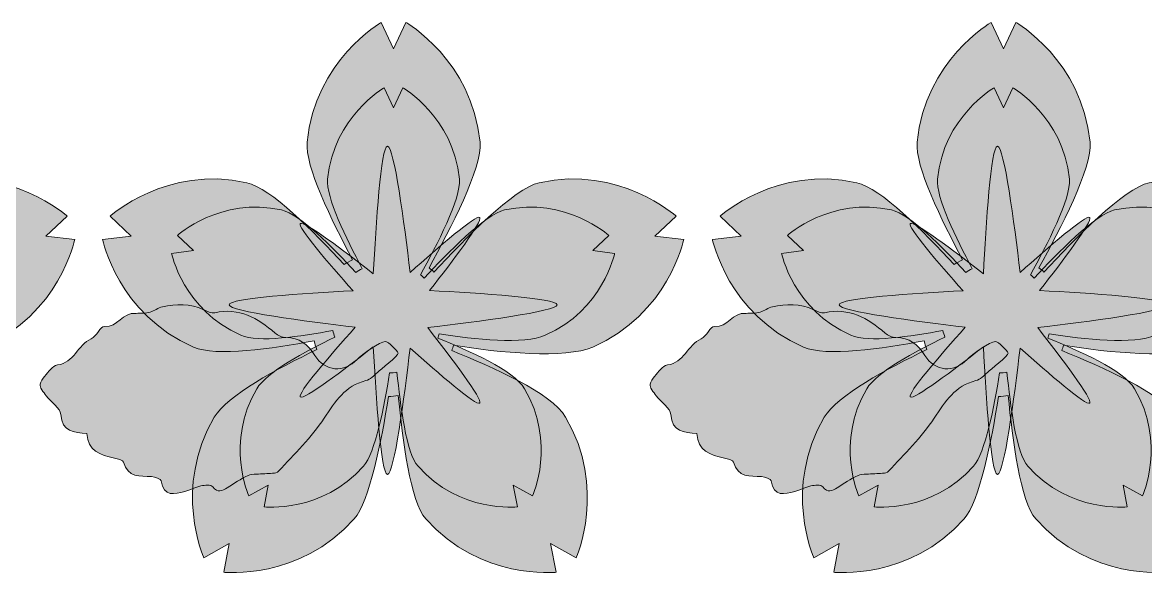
# Model space of a CAD drawing. Header units: inches. Extents: x 0 to 7.76, y -4.48 to -0.03.
# Drawn here: x 1.601 to 3.033, y -4.478 to -3.767 of the extents above; entities that cross this region are included whole.
import ezdxf

# ---------------------------------------------------------------- set-up
doc = ezdxf.new("R2010")
doc.units = ezdxf.units.IN
doc.header["$MEASUREMENT"] = 0
doc.layers.add('Layer 1', color=7, linetype='Continuous')

msp = doc.modelspace()

# ---------------------------------------------------------------- hatches: boundary and pattern name
at = {"layer": 'Layer 1', "true_color": 0xf39dc3}
h = msp.add_hatch(color=21, dxfattribs=at)
h.dxf.hatch_style = 2
edge = h.paths.add_edge_path()
edge.add_spline(control_points=[(1.6312, -4.0391), (1.6312, -4.0391), (1.6582, -4.0137), (1.6582, -4.0137), (1.6582, -4.0137), (1.5863, -3.9483), (1.4838, -3.9711), (1.4512, -3.9783), (1.3883, -4.0434), (1.3494, -4.085), (1.3474, -4.0831), (1.3453, -4.0813), (1.3431, -4.0796), (1.3702, -4.0302), (1.4114, -3.9519), (1.4083, -3.9195), (1.3982, -3.815), (1.3138, -3.7668), (1.3138, -3.7668), (1.3138, -3.7668), (1.298, -3.8003), (1.298, -3.8003), (1.298, -3.8003), (1.2822, -3.7668), (1.2822, -3.7668), (1.2822, -3.7668), (1.1979, -3.815), (1.1878, -3.9195), (1.1849, -3.9497), (1.2189, -4.0189), (1.2458, -4.0694), (1.2421, -4.0712), (1.2384, -4.0732), (1.235, -4.0755), (1.1957, -4.033), (1.1413, -3.9778), (1.111, -3.9711), (1.0085, -3.9483), (0.9366, -4.0137), (0.9366, -4.0137), (0.9366, -4.0137), (0.9636, -4.0391), (0.9636, -4.0391), (0.9636, -4.0391), (0.9268, -4.0437), (0.9268, -4.0437), (0.9268, -4.0437), (0.9466, -4.1389), (1.0429, -4.1807), (1.0717, -4.1933), (1.143, -4.1827), (1.1967, -4.1727), (1.1976, -4.1765), (1.1987, -4.1802), (1.2001, -4.1839), (1.1502, -4.2079), (1.0857, -4.2425), (1.0694, -4.2701), (1.0161, -4.3606), (1.056, -4.4492), (1.056, -4.4492), (1.056, -4.4492), (1.0885, -4.4313), (1.0885, -4.4313), (1.0885, -4.4313), (1.0816, -4.4678), (1.0816, -4.4678), (1.0816, -4.4678), (1.1782, -4.4783), (1.2477, -4.3997), (1.2675, -4.3774), (1.2826, -4.3004), (1.2915, -4.2437), (1.2957, -4.2435), (1.2998, -4.2431), (1.3038, -4.2423), (1.3097, -4.299), (1.3191, -4.3772), (1.339, -4.3997), (1.4086, -4.4783), (1.5052, -4.4678), (1.5052, -4.4678), (1.5052, -4.4678), (1.4983, -4.4313), (1.4983, -4.4313), (1.4983, -4.4313), (1.5307, -4.4492), (1.5307, -4.4492), (1.5307, -4.4492), (1.5707, -4.3606), (1.5174, -4.2701), (1.4988, -4.2385), (1.4245, -4.2067), (1.3721, -4.1852), (1.373, -4.1829), (1.3738, -4.1806), (1.3745, -4.1782), (1.4323, -4.188), (1.5169, -4.1959), (1.5519, -4.1807), (1.6482, -4.1389), (1.668, -4.0437), (1.668, -4.0437), (1.668, -4.0437), (1.6312, -4.0391), (1.6312, -4.0391)], knot_values=[0, 0, 0, 0, 1, 1, 1, 2, 2, 2, 3, 3, 3, 4, 4, 4, 5, 5, 5, 6, 6, 6, 7, 7, 7, 8, 8, 8, 9, 9, 9, 10, 10, 10, 11, 11, 11, 12, 12, 12, 13, 13, 13, 14, 14, 14, 15, 15, 15, 16, 16, 16, 17, 17, 17, 18, 18, 18, 19, 19, 19, 20, 20, 20, 21, 21, 21, 22, 22, 22, 23, 23, 23, 24, 24, 24, 25, 25, 25, 26, 26, 26, 27, 27, 27, 28, 28, 28, 29, 29, 29, 30, 30, 30, 31, 31, 31, 32, 32, 32, 33, 33, 33, 34, 34, 34, 35, 35, 35, 35], degree=3, periodic=1)
h = msp.add_hatch(color=21, dxfattribs=at)
h.dxf.hatch_style = 2
edge = h.paths.add_edge_path()
edge.add_spline(control_points=[(2.4077, -4.0391), (2.4077, -4.0391), (2.4347, -4.0137), (2.4347, -4.0137), (2.4347, -4.0137), (2.3628, -3.9483), (2.2603, -3.9711), (2.2277, -3.9783), (2.1649, -4.0434), (2.126, -4.085), (2.1239, -4.0831), (2.1219, -4.0813), (2.1197, -4.0796), (2.1467, -4.0302), (2.1879, -3.9519), (2.1848, -3.9195), (2.1747, -3.815), (2.0903, -3.7668), (2.0903, -3.7668), (2.0903, -3.7668), (2.0745, -3.8003), (2.0745, -3.8003), (2.0745, -3.8003), (2.0588, -3.7668), (2.0588, -3.7668), (2.0588, -3.7668), (1.9744, -3.815), (1.9643, -3.9195), (1.9614, -3.9497), (1.9954, -4.0189), (2.0223, -4.0694), (2.0186, -4.0712), (2.0149, -4.0732), (2.0115, -4.0755), (1.9722, -4.033), (1.9179, -3.9778), (1.8875, -3.9711), (1.7851, -3.9483), (1.7131, -4.0137), (1.7131, -4.0137), (1.7131, -4.0137), (1.7401, -4.0391), (1.7401, -4.0391), (1.7401, -4.0391), (1.7034, -4.0437), (1.7034, -4.0437), (1.7034, -4.0437), (1.7231, -4.1389), (1.8194, -4.1807), (1.8483, -4.1933), (1.9196, -4.1827), (1.9732, -4.1727), (1.9741, -4.1765), (1.9752, -4.1802), (1.9766, -4.1839), (1.9267, -4.2079), (1.8622, -4.2425), (1.8459, -4.2701), (1.7926, -4.3606), (1.8325, -4.4492), (1.8325, -4.4492), (1.8325, -4.4492), (1.865, -4.4313), (1.865, -4.4313), (1.865, -4.4313), (1.8581, -4.4678), (1.8581, -4.4678), (1.8581, -4.4678), (1.9547, -4.4783), (2.0243, -4.3997), (2.044, -4.3774), (2.0591, -4.3004), (2.068, -4.2437), (2.0722, -4.2435), (2.0763, -4.2431), (2.0804, -4.2423), (2.0862, -4.299), (2.0956, -4.3772), (2.1156, -4.3997), (2.1851, -4.4783), (2.2817, -4.4678), (2.2817, -4.4678), (2.2817, -4.4678), (2.2748, -4.4313), (2.2748, -4.4313), (2.2748, -4.4313), (2.3073, -4.4492), (2.3073, -4.4492), (2.3073, -4.4492), (2.3472, -4.3606), (2.2939, -4.2701), (2.2753, -4.2385), (2.201, -4.2067), (2.1486, -4.1852), (2.1495, -4.1829), (2.1503, -4.1806), (2.1511, -4.1782), (2.2088, -4.188), (2.2934, -4.1959), (2.3284, -4.1807), (2.4247, -4.1389), (2.4445, -4.0437), (2.4445, -4.0437), (2.4445, -4.0437), (2.4077, -4.0391), (2.4077, -4.0391)], knot_values=[0, 0, 0, 0, 1, 1, 1, 2, 2, 2, 3, 3, 3, 4, 4, 4, 5, 5, 5, 6, 6, 6, 7, 7, 7, 8, 8, 8, 9, 9, 9, 10, 10, 10, 11, 11, 11, 12, 12, 12, 13, 13, 13, 14, 14, 14, 15, 15, 15, 16, 16, 16, 17, 17, 17, 18, 18, 18, 19, 19, 19, 20, 20, 20, 21, 21, 21, 22, 22, 22, 23, 23, 23, 24, 24, 24, 25, 25, 25, 26, 26, 26, 27, 27, 27, 28, 28, 28, 29, 29, 29, 30, 30, 30, 31, 31, 31, 32, 32, 32, 33, 33, 33, 34, 34, 34, 35, 35, 35, 35], degree=3, periodic=1)
h = msp.add_hatch(color=21, dxfattribs=at)
h.dxf.hatch_style = 2
edge = h.paths.add_edge_path()
edge.add_spline(control_points=[(3.1855, -4.0391), (3.1855, -4.0391), (3.2125, -4.0137), (3.2125, -4.0137), (3.2125, -4.0137), (3.1406, -3.9483), (3.0381, -3.9711), (3.0055, -3.9783), (2.9426, -4.0434), (2.9037, -4.085), (2.9017, -4.0831), (2.8996, -4.0813), (2.8974, -4.0796), (2.9245, -4.0302), (2.9657, -3.9519), (2.9626, -3.9195), (2.9525, -3.815), (2.8681, -3.7668), (2.8681, -3.7668), (2.8681, -3.7668), (2.8523, -3.8003), (2.8523, -3.8003), (2.8523, -3.8003), (2.8365, -3.7668), (2.8365, -3.7668), (2.8365, -3.7668), (2.7522, -3.815), (2.7421, -3.9195), (2.7392, -3.9497), (2.7732, -4.0189), (2.8001, -4.0694), (2.7964, -4.0712), (2.7927, -4.0732), (2.7893, -4.0755), (2.75, -4.033), (2.6956, -3.9778), (2.6653, -3.9711), (2.5628, -3.9483), (2.4909, -4.0137), (2.4909, -4.0137), (2.4909, -4.0137), (2.5179, -4.0391), (2.5179, -4.0391), (2.5179, -4.0391), (2.4811, -4.0437), (2.4811, -4.0437), (2.4811, -4.0437), (2.5009, -4.1389), (2.5972, -4.1807), (2.626, -4.1933), (2.6973, -4.1827), (2.751, -4.1727), (2.7519, -4.1765), (2.753, -4.1802), (2.7544, -4.1839), (2.7045, -4.2079), (2.64, -4.2425), (2.6237, -4.2701), (2.5704, -4.3606), (2.6103, -4.4492), (2.6103, -4.4492), (2.6103, -4.4492), (2.6428, -4.4313), (2.6428, -4.4313), (2.6428, -4.4313), (2.6359, -4.4678), (2.6359, -4.4678), (2.6359, -4.4678), (2.7325, -4.4783), (2.802, -4.3997), (2.8218, -4.3774), (2.8369, -4.3004), (2.8458, -4.2437), (2.85, -4.2435), (2.8541, -4.2431), (2.8581, -4.2423), (2.864, -4.299), (2.8734, -4.3772), (2.8933, -4.3997), (2.9629, -4.4783), (3.0595, -4.4678), (3.0595, -4.4678), (3.0595, -4.4678), (3.0526, -4.4313), (3.0526, -4.4313), (3.0526, -4.4313), (3.085, -4.4492), (3.085, -4.4492), (3.085, -4.4492), (3.125, -4.3606), (3.0717, -4.2701), (3.0531, -4.2385), (2.9788, -4.2067), (2.9264, -4.1852), (2.9273, -4.1829), (2.9281, -4.1806), (2.9288, -4.1782), (2.9866, -4.188), (3.0712, -4.1959), (3.1062, -4.1807), (3.2025, -4.1389), (3.2223, -4.0437), (3.2223, -4.0437), (3.2223, -4.0437), (3.1855, -4.0391), (3.1855, -4.0391)], knot_values=[0, 0, 0, 0, 1, 1, 1, 2, 2, 2, 3, 3, 3, 4, 4, 4, 5, 5, 5, 6, 6, 6, 7, 7, 7, 8, 8, 8, 9, 9, 9, 10, 10, 10, 11, 11, 11, 12, 12, 12, 13, 13, 13, 14, 14, 14, 15, 15, 15, 16, 16, 16, 17, 17, 17, 18, 18, 18, 19, 19, 19, 20, 20, 20, 21, 21, 21, 22, 22, 22, 23, 23, 23, 24, 24, 24, 25, 25, 25, 26, 26, 26, 27, 27, 27, 28, 28, 28, 29, 29, 29, 30, 30, 30, 31, 31, 31, 32, 32, 32, 33, 33, 33, 34, 34, 34, 35, 35, 35, 35], degree=3, periodic=1)
at = {"layer": 'Layer 1', "true_color": 0xf5b9d4}
h = msp.add_hatch(color=254, dxfattribs=at)
h.dxf.hatch_style = 2
edge = h.paths.add_edge_path()
edge.add_spline(control_points=[(2.3284, -4.0577), (2.3284, -4.0577), (2.349, -4.0384), (2.349, -4.0384), (2.349, -4.0384), (2.2941, -3.9885), (2.216, -4.0059), (2.1912, -4.0114), (2.1432, -4.061), (2.1136, -4.0927), (2.1121, -4.0913), (2.1105, -4.0899), (2.1088, -4.0886), (2.1294, -4.0509), (2.1608, -3.9912), (2.1584, -3.9666), (2.1508, -3.8869), (2.0864, -3.8501), (2.0864, -3.8501), (2.0864, -3.8501), (2.0744, -3.8757), (2.0744, -3.8757), (2.0744, -3.8757), (2.0624, -3.8501), (2.0624, -3.8501), (2.0624, -3.8501), (1.998, -3.8869), (1.9904, -3.9666), (1.9882, -3.9896), (2.014, -4.0424), (2.0346, -4.0808), (2.0317, -4.0822), (2.0289, -4.0837), (2.0263, -4.0855), (1.9964, -4.0531), (1.9549, -4.011), (1.9318, -4.0059), (1.8537, -3.9885), (1.7988, -4.0384), (1.7988, -4.0384), (1.7988, -4.0384), (1.8194, -4.0577), (1.8194, -4.0577), (1.8194, -4.0577), (1.7914, -4.0612), (1.7914, -4.0612), (1.7914, -4.0612), (1.8065, -4.1338), (1.8799, -4.1657), (1.9019, -4.1753), (1.9562, -4.1672), (1.9971, -4.1596), (1.9978, -4.1625), (1.9987, -4.1653), (1.9997, -4.1681), (1.9617, -4.1864), (1.9125, -4.2128), (1.9001, -4.2339), (1.8595, -4.3028), (1.8899, -4.3704), (1.8899, -4.3704), (1.8899, -4.3704), (1.9147, -4.3568), (1.9147, -4.3568), (1.9147, -4.3568), (1.9094, -4.3845), (1.9094, -4.3845), (1.9094, -4.3845), (1.983, -4.3926), (2.0361, -4.3327), (2.0511, -4.3156), (2.0626, -4.2569), (2.0694, -4.2137), (2.0726, -4.2136), (2.0758, -4.2132), (2.0788, -4.2126), (2.0833, -4.2559), (2.0905, -4.3155), (2.1057, -4.3327), (2.1587, -4.3926), (2.2324, -4.3845), (2.2324, -4.3845), (2.2324, -4.3845), (2.2271, -4.3568), (2.2271, -4.3568), (2.2271, -4.3568), (2.2518, -4.3704), (2.2518, -4.3704), (2.2518, -4.3704), (2.2823, -4.3028), (2.2416, -4.2339), (2.2274, -4.2098), (2.1708, -4.1855), (2.1309, -4.1692), (2.1315, -4.1674), (2.1322, -4.1656), (2.1327, -4.1638), (2.1767, -4.1713), (2.2413, -4.1773), (2.2679, -4.1657), (2.3413, -4.1338), (2.3564, -4.0612), (2.3564, -4.0612), (2.3564, -4.0612), (2.3284, -4.0577), (2.3284, -4.0577)], knot_values=[0, 0, 0, 0, 1, 1, 1, 2, 2, 2, 3, 3, 3, 4, 4, 4, 5, 5, 5, 6, 6, 6, 7, 7, 7, 8, 8, 8, 9, 9, 9, 10, 10, 10, 11, 11, 11, 12, 12, 12, 13, 13, 13, 14, 14, 14, 15, 15, 15, 16, 16, 16, 17, 17, 17, 18, 18, 18, 19, 19, 19, 20, 20, 20, 21, 21, 21, 22, 22, 22, 23, 23, 23, 24, 24, 24, 25, 25, 25, 26, 26, 26, 27, 27, 27, 28, 28, 28, 29, 29, 29, 30, 30, 30, 31, 31, 31, 32, 32, 32, 33, 33, 33, 34, 34, 34, 35, 35, 35, 35], degree=3, periodic=1)
h = msp.add_hatch(color=254, dxfattribs=at)
h.dxf.hatch_style = 2
edge = h.paths.add_edge_path()
edge.add_spline(control_points=[(3.1062, -4.0577), (3.1062, -4.0577), (3.1268, -4.0384), (3.1268, -4.0384), (3.1268, -4.0384), (3.0719, -3.9885), (2.9938, -4.0059), (2.9689, -4.0114), (2.921, -4.061), (2.8914, -4.0927), (2.8898, -4.0913), (2.8882, -4.0899), (2.8866, -4.0886), (2.9072, -4.0509), (2.9386, -3.9912), (2.9362, -3.9666), (2.9286, -3.8869), (2.8642, -3.8501), (2.8642, -3.8501), (2.8642, -3.8501), (2.8522, -3.8757), (2.8522, -3.8757), (2.8522, -3.8757), (2.8401, -3.8501), (2.8401, -3.8501), (2.8401, -3.8501), (2.7758, -3.8869), (2.7681, -3.9666), (2.7659, -3.9896), (2.7918, -4.0424), (2.8124, -4.0808), (2.8095, -4.0822), (2.8067, -4.0837), (2.8041, -4.0855), (2.7742, -4.0531), (2.7327, -4.011), (2.7096, -4.0059), (2.6315, -3.9885), (2.5766, -4.0384), (2.5766, -4.0384), (2.5766, -4.0384), (2.5972, -4.0577), (2.5972, -4.0577), (2.5972, -4.0577), (2.5692, -4.0612), (2.5692, -4.0612), (2.5692, -4.0612), (2.5843, -4.1338), (2.6577, -4.1657), (2.6797, -4.1753), (2.734, -4.1672), (2.7749, -4.1596), (2.7756, -4.1625), (2.7765, -4.1653), (2.7775, -4.1681), (2.7395, -4.1864), (2.6903, -4.2128), (2.6779, -4.2339), (2.6372, -4.3028), (2.6677, -4.3704), (2.6677, -4.3704), (2.6677, -4.3704), (2.6924, -4.3568), (2.6924, -4.3568), (2.6924, -4.3568), (2.6871, -4.3845), (2.6871, -4.3845), (2.6871, -4.3845), (2.7608, -4.3926), (2.8138, -4.3327), (2.8289, -4.3156), (2.8404, -4.2569), (2.8472, -4.2137), (2.8504, -4.2136), (2.8535, -4.2132), (2.8566, -4.2126), (2.8611, -4.2559), (2.8682, -4.3155), (2.8834, -4.3327), (2.9365, -4.3926), (3.0101, -4.3845), (3.0101, -4.3845), (3.0101, -4.3845), (3.0048, -4.3568), (3.0048, -4.3568), (3.0048, -4.3568), (3.0296, -4.3704), (3.0296, -4.3704), (3.0296, -4.3704), (3.06, -4.3028), (3.0194, -4.2339), (3.0052, -4.2098), (2.9486, -4.1855), (2.9086, -4.1692), (2.9093, -4.1674), (2.91, -4.1656), (2.9105, -4.1638), (2.9545, -4.1713), (3.019, -4.1773), (3.0457, -4.1657), (3.1191, -4.1338), (3.1342, -4.0612), (3.1342, -4.0612), (3.1342, -4.0612), (3.1062, -4.0577), (3.1062, -4.0577)], knot_values=[0, 0, 0, 0, 1, 1, 1, 2, 2, 2, 3, 3, 3, 4, 4, 4, 5, 5, 5, 6, 6, 6, 7, 7, 7, 8, 8, 8, 9, 9, 9, 10, 10, 10, 11, 11, 11, 12, 12, 12, 13, 13, 13, 14, 14, 14, 15, 15, 15, 16, 16, 16, 17, 17, 17, 18, 18, 18, 19, 19, 19, 20, 20, 20, 21, 21, 21, 22, 22, 22, 23, 23, 23, 24, 24, 24, 25, 25, 25, 26, 26, 26, 27, 27, 27, 28, 28, 28, 29, 29, 29, 30, 30, 30, 31, 31, 31, 32, 32, 32, 33, 33, 33, 34, 34, 34, 35, 35, 35, 35], degree=3, periodic=1)
at = {"layer": 'Layer 1', "true_color": 0xec008b}
h = msp.add_hatch(color=230, dxfattribs=at)
h.dxf.hatch_style = 2
edge = h.paths.add_edge_path()
edge.add_spline(control_points=[(2.2831, -4.1267), (2.2831, -4.1183), (2.1829, -4.1118), (2.1205, -4.1086), (2.1502, -4.0706), (2.1886, -4.0196), (2.1844, -4.0155), (2.1803, -4.0113), (2.1314, -4.0535), (2.0956, -4.0855), (2.0882, -4.0231), (2.0751, -3.9246), (2.0668, -3.9246), (2.0584, -3.9246), (2.0519, -4.0248), (2.0487, -4.0871), (2.0108, -4.0575), (1.9598, -4.0191), (1.9556, -4.0232), (1.9516, -4.0273), (1.9912, -4.0734), (2.0228, -4.1088), (1.9602, -4.1121), (1.8647, -4.1185), (1.8647, -4.1267), (1.8647, -4.135), (1.9632, -4.148), (2.0257, -4.1555), (1.9937, -4.1912), (1.9514, -4.2401), (1.9556, -4.2443), (1.9598, -4.2484), (2.0108, -4.21), (2.0487, -4.1804), (2.0519, -4.2428), (2.0584, -4.343), (2.0668, -4.343), (2.0751, -4.343), (2.0882, -4.2445), (2.0956, -4.182), (2.1314, -4.214), (2.1803, -4.2562), (2.1844, -4.2521), (2.1887, -4.2478), (2.1481, -4.1942), (2.1182, -4.1559), (2.1804, -4.1486), (2.2831, -4.1352), (2.2831, -4.1267)], knot_values=[0, 0, 0, 0, 1, 1, 1, 2, 2, 2, 3, 3, 3, 4, 4, 4, 5, 5, 5, 6, 6, 6, 7, 7, 7, 8, 8, 8, 9, 9, 9, 10, 10, 10, 11, 11, 11, 12, 12, 12, 13, 13, 13, 14, 14, 14, 15, 15, 15, 16, 16, 16, 16], degree=3, periodic=1)
h = msp.add_hatch(color=230, dxfattribs=at)
h.dxf.hatch_style = 2
edge = h.paths.add_edge_path()
edge.add_spline(control_points=[(3.0609, -4.1267), (3.0609, -4.1183), (2.9607, -4.1118), (2.8983, -4.1086), (2.9279, -4.0706), (2.9664, -4.0196), (2.9622, -4.0155), (2.958, -4.0113), (2.9092, -4.0535), (2.8734, -4.0855), (2.866, -4.0231), (2.8529, -3.9246), (2.8446, -3.9246), (2.8362, -3.9246), (2.8297, -4.0248), (2.8265, -4.0871), (2.7886, -4.0575), (2.7375, -4.0191), (2.7334, -4.0232), (2.7293, -4.0273), (2.769, -4.0734), (2.8006, -4.1088), (2.738, -4.1121), (2.6425, -4.1185), (2.6425, -4.1267), (2.6425, -4.135), (2.741, -4.148), (2.8035, -4.1555), (2.7715, -4.1912), (2.7292, -4.2401), (2.7334, -4.2443), (2.7375, -4.2484), (2.7886, -4.21), (2.8265, -4.1804), (2.8297, -4.2428), (2.8362, -4.343), (2.8446, -4.343), (2.8529, -4.343), (2.866, -4.2445), (2.8734, -4.182), (2.9092, -4.214), (2.958, -4.2562), (2.9622, -4.2521), (2.9665, -4.2478), (2.9259, -4.1942), (2.896, -4.1559), (2.9581, -4.1486), (3.0609, -4.1352), (3.0609, -4.1267)], knot_values=[0, 0, 0, 0, 1, 1, 1, 2, 2, 2, 3, 3, 3, 4, 4, 4, 5, 5, 5, 6, 6, 6, 7, 7, 7, 8, 8, 8, 9, 9, 9, 10, 10, 10, 11, 11, 11, 12, 12, 12, 13, 13, 13, 14, 14, 14, 15, 15, 15, 16, 16, 16, 16], degree=3, periodic=1)
at = {"layer": 'Layer 1', "true_color": 0x38b449}
h = msp.add_hatch(color=95, dxfattribs=at)
h.dxf.hatch_style = 2
edge = h.paths.add_edge_path()
edge.add_spline(control_points=[(1.6835, -4.2907), (1.6666, -4.2896), (1.6519, -4.2891), (1.6502, -4.2666), (1.6496, -4.2583), (1.6378, -4.251), (1.6317, -4.2428), (1.6283, -4.2383), (1.6227, -4.2318), (1.6239, -4.228), (1.6261, -4.2209), (1.6322, -4.2148), (1.6373, -4.2088), (1.6394, -4.2063), (1.6429, -4.2037), (1.646, -4.2034), (1.6671, -4.201), (1.6716, -4.1776), (1.689, -4.1701), (1.6958, -4.1671), (1.7008, -4.154), (1.7059, -4.1544), (1.7229, -4.1557), (1.7284, -4.1362), (1.7462, -4.1377), (1.7522, -4.1374), (1.7586, -4.1379), (1.7642, -4.1362), (1.7697, -4.1345), (1.7741, -4.1305), (1.7799, -4.1293), (1.797, -4.126), (1.8152, -4.1248), (1.8322, -4.133), (1.8366, -4.1351), (1.8422, -4.138), (1.8464, -4.137), (1.8776, -4.1298), (1.9011, -4.1439), (1.9235, -4.1628), (1.9271, -4.1659), (1.9326, -4.1684), (1.9372, -4.1684), (1.9546, -4.1684), (1.9655, -4.1774), (1.9741, -4.1914), (1.9867, -4.2118), (2.0119, -4.2141), (2.0279, -4.1966), (2.0345, -4.1895), (2.0574, -4.1737), (2.064, -4.1736), (2.0675, -4.1736), (2.0792, -4.1851), (2.0802, -4.1886), (2.0811, -4.1915), (2.0571, -4.21), (2.0541, -4.2129), (2.0497, -4.2171), (2.0447, -4.222), (2.0392, -4.2234), (2.0127, -4.2301), (2.0002, -4.25), (1.9861, -4.2713), (1.9698, -4.2959), (1.9481, -4.3172), (1.9278, -4.339), (1.9246, -4.3425), (1.9164, -4.3414), (1.9105, -4.3421), (1.9032, -4.343), (1.8953, -4.3419), (1.8889, -4.3445), (1.8795, -4.3484), (1.8712, -4.3548), (1.8624, -4.3602), (1.8559, -4.3642), (1.8504, -4.3672), (1.8439, -4.3588), (1.8418, -4.356), (1.8337, -4.3566), (1.8287, -4.3577), (1.8217, -4.3591), (1.8153, -4.363), (1.8083, -4.3647), (1.7951, -4.3682), (1.7815, -4.3722), (1.7782, -4.3514), (1.7778, -4.3489), (1.7703, -4.346), (1.766, -4.3458), (1.7512, -4.345), (1.7355, -4.3474), (1.7302, -4.3274), (1.7295, -4.3248), (1.7227, -4.3232), (1.7185, -4.3223), (1.7006, -4.3185), (1.6843, -4.3132), (1.6835, -4.2907)], knot_values=[0, 0, 0, 0, 1, 1, 1, 2, 2, 2, 3, 3, 3, 4, 4, 4, 5, 5, 5, 6, 6, 6, 7, 7, 7, 8, 8, 8, 9, 9, 9, 10, 10, 10, 11, 11, 11, 12, 12, 12, 13, 13, 13, 14, 14, 14, 15, 15, 15, 16, 16, 16, 17, 17, 17, 18, 18, 18, 19, 19, 19, 20, 20, 20, 21, 21, 21, 22, 22, 22, 23, 23, 23, 24, 24, 24, 25, 25, 25, 26, 26, 26, 27, 27, 27, 28, 28, 28, 29, 29, 29, 30, 30, 30, 31, 31, 31, 32, 32, 32, 33, 33, 33, 33], degree=3, periodic=1)
h = msp.add_hatch(color=95, dxfattribs=at)
h.dxf.hatch_style = 2
edge = h.paths.add_edge_path()
edge.add_spline(control_points=[(2.4613, -4.2907), (2.4444, -4.2896), (2.4296, -4.2891), (2.428, -4.2666), (2.4274, -4.2583), (2.4156, -4.251), (2.4095, -4.2428), (2.4061, -4.2383), (2.4005, -4.2318), (2.4017, -4.228), (2.4039, -4.2209), (2.41, -4.2148), (2.4151, -4.2088), (2.4172, -4.2063), (2.4206, -4.2037), (2.4237, -4.2034), (2.4448, -4.201), (2.4494, -4.1776), (2.4668, -4.1701), (2.4736, -4.1671), (2.4786, -4.154), (2.4837, -4.1544), (2.5007, -4.1557), (2.5062, -4.1362), (2.524, -4.1377), (2.5299, -4.1374), (2.5364, -4.1379), (2.542, -4.1362), (2.5474, -4.1345), (2.5519, -4.1305), (2.5577, -4.1293), (2.5748, -4.126), (2.593, -4.1248), (2.61, -4.133), (2.6144, -4.1351), (2.6199, -4.138), (2.6241, -4.137), (2.6553, -4.1298), (2.6789, -4.1439), (2.7012, -4.1628), (2.7049, -4.1659), (2.7104, -4.1684), (2.715, -4.1684), (2.7324, -4.1684), (2.7433, -4.1774), (2.7519, -4.1914), (2.7645, -4.2118), (2.7897, -4.2141), (2.8057, -4.1966), (2.8123, -4.1895), (2.8351, -4.1737), (2.8418, -4.1736), (2.8453, -4.1736), (2.857, -4.1851), (2.858, -4.1886), (2.8589, -4.1915), (2.8348, -4.21), (2.8319, -4.2129), (2.8275, -4.2171), (2.8225, -4.222), (2.8169, -4.2234), (2.7905, -4.2301), (2.778, -4.25), (2.7639, -4.2713), (2.7476, -4.2959), (2.7259, -4.3172), (2.7056, -4.339), (2.7024, -4.3425), (2.6942, -4.3414), (2.6882, -4.3421), (2.681, -4.343), (2.6731, -4.3419), (2.6667, -4.3445), (2.6573, -4.3484), (2.6489, -4.3548), (2.6402, -4.3602), (2.6337, -4.3642), (2.6282, -4.3672), (2.6217, -4.3588), (2.6196, -4.356), (2.6115, -4.3566), (2.6065, -4.3577), (2.5995, -4.3591), (2.5931, -4.363), (2.5861, -4.3647), (2.5729, -4.3682), (2.5593, -4.3722), (2.556, -4.3514), (2.5556, -4.3489), (2.5481, -4.346), (2.5438, -4.3458), (2.529, -4.345), (2.5133, -4.3474), (2.508, -4.3274), (2.5073, -4.3248), (2.5005, -4.3232), (2.4963, -4.3223), (2.4784, -4.3185), (2.4621, -4.3132), (2.4613, -4.2907)], knot_values=[0, 0, 0, 0, 1, 1, 1, 2, 2, 2, 3, 3, 3, 4, 4, 4, 5, 5, 5, 6, 6, 6, 7, 7, 7, 8, 8, 8, 9, 9, 9, 10, 10, 10, 11, 11, 11, 12, 12, 12, 13, 13, 13, 14, 14, 14, 15, 15, 15, 16, 16, 16, 17, 17, 17, 18, 18, 18, 19, 19, 19, 20, 20, 20, 21, 21, 21, 22, 22, 22, 23, 23, 23, 24, 24, 24, 25, 25, 25, 26, 26, 26, 27, 27, 27, 28, 28, 28, 29, 29, 29, 30, 30, 30, 31, 31, 31, 32, 32, 32, 33, 33, 33, 33], degree=3, periodic=1)

# ---------------------------------------------------------------- linework, layer by layer
at = {"layer": 'Layer 1', "lineweight": 0}
for points, knots in [([(1.6312, -4.0391), (1.6312, -4.0391), (1.6582, -4.0137), (1.6582, -4.0137), (1.6582, -4.0137), (1.5863, -3.9483), (1.4838, -3.9711), (1.4512, -3.9783), (1.3883, -4.0434), (1.3494, -4.085), (1.3474, -4.0831), (1.3453, -4.0813), (1.3431, -4.0796), (1.3702, -4.0302), (1.4114, -3.9519), (1.4083, -3.9195), (1.3982, -3.815), (1.3138, -3.7668), (1.3138, -3.7668), (1.3138, -3.7668), (1.298, -3.8003), (1.298, -3.8003), (1.298, -3.8003), (1.2822, -3.7668), (1.2822, -3.7668), (1.2822, -3.7668), (1.1979, -3.815), (1.1878, -3.9195), (1.1849, -3.9497), (1.2189, -4.0189), (1.2458, -4.0694), (1.2421, -4.0712), (1.2384, -4.0732), (1.235, -4.0755), (1.1957, -4.033), (1.1413, -3.9778), (1.111, -3.9711), (1.0085, -3.9483), (0.9366, -4.0137), (0.9366, -4.0137), (0.9366, -4.0137), (0.9636, -4.0391), (0.9636, -4.0391), (0.9636, -4.0391), (0.9268, -4.0437), (0.9268, -4.0437), (0.9268, -4.0437), (0.9466, -4.1389), (1.0429, -4.1807), (1.0717, -4.1933), (1.143, -4.1827), (1.1967, -4.1727), (1.1976, -4.1765), (1.1987, -4.1802), (1.2001, -4.1839), (1.1502, -4.2079), (1.0857, -4.2425), (1.0694, -4.2701), (1.0161, -4.3606), (1.056, -4.4492), (1.056, -4.4492), (1.056, -4.4492), (1.0885, -4.4313), (1.0885, -4.4313), (1.0885, -4.4313), (1.0816, -4.4678), (1.0816, -4.4678), (1.0816, -4.4678), (1.1782, -4.4783), (1.2477, -4.3997), (1.2675, -4.3774), (1.2826, -4.3004), (1.2915, -4.2437), (1.2957, -4.2435), (1.2998, -4.2431), (1.3038, -4.2423), (1.3097, -4.299), (1.3191, -4.3772), (1.339, -4.3997), (1.4086, -4.4783), (1.5052, -4.4678), (1.5052, -4.4678), (1.5052, -4.4678), (1.4983, -4.4313), (1.4983, -4.4313), (1.4983, -4.4313), (1.5307, -4.4492), (1.5307, -4.4492), (1.5307, -4.4492), (1.5707, -4.3606), (1.5174, -4.2701), (1.4988, -4.2385), (1.4245, -4.2067), (1.3721, -4.1852), (1.373, -4.1829), (1.3738, -4.1806), (1.3745, -4.1782), (1.4323, -4.188), (1.5169, -4.1959), (1.5519, -4.1807), (1.6482, -4.1389), (1.668, -4.0437), (1.668, -4.0437), (1.668, -4.0437), (1.6312, -4.0391), (1.6312, -4.0391)], [0, 0, 0, 0, 1, 1, 1, 2, 2, 2, 3, 3, 3, 4, 4, 4, 5, 5, 5, 6, 6, 6, 7, 7, 7, 8, 8, 8, 9, 9, 9, 10, 10, 10, 11, 11, 11, 12, 12, 12, 13, 13, 13, 14, 14, 14, 15, 15, 15, 16, 16, 16, 17, 17, 17, 18, 18, 18, 19, 19, 19, 20, 20, 20, 21, 21, 21, 22, 22, 22, 23, 23, 23, 24, 24, 24, 25, 25, 25, 26, 26, 26, 27, 27, 27, 28, 28, 28, 29, 29, 29, 30, 30, 30, 31, 31, 31, 32, 32, 32, 33, 33, 33, 34, 34, 34, 35, 35, 35, 35]), ([(2.4077, -4.0391), (2.4077, -4.0391), (2.4347, -4.0137), (2.4347, -4.0137), (2.4347, -4.0137), (2.3628, -3.9483), (2.2603, -3.9711), (2.2277, -3.9783), (2.1649, -4.0434), (2.126, -4.085), (2.1239, -4.0831), (2.1219, -4.0813), (2.1197, -4.0796), (2.1467, -4.0302), (2.1879, -3.9519), (2.1848, -3.9195), (2.1747, -3.815), (2.0903, -3.7668), (2.0903, -3.7668), (2.0903, -3.7668), (2.0745, -3.8003), (2.0745, -3.8003), (2.0745, -3.8003), (2.0588, -3.7668), (2.0588, -3.7668), (2.0588, -3.7668), (1.9744, -3.815), (1.9643, -3.9195), (1.9614, -3.9497), (1.9954, -4.0189), (2.0223, -4.0694), (2.0186, -4.0712), (2.0149, -4.0732), (2.0115, -4.0755), (1.9722, -4.033), (1.9179, -3.9778), (1.8875, -3.9711), (1.7851, -3.9483), (1.7131, -4.0137), (1.7131, -4.0137), (1.7131, -4.0137), (1.7401, -4.0391), (1.7401, -4.0391), (1.7401, -4.0391), (1.7034, -4.0437), (1.7034, -4.0437), (1.7034, -4.0437), (1.7231, -4.1389), (1.8194, -4.1807), (1.8483, -4.1933), (1.9196, -4.1827), (1.9732, -4.1727), (1.9741, -4.1765), (1.9752, -4.1802), (1.9766, -4.1839), (1.9267, -4.2079), (1.8622, -4.2425), (1.8459, -4.2701), (1.7926, -4.3606), (1.8325, -4.4492), (1.8325, -4.4492), (1.8325, -4.4492), (1.865, -4.4313), (1.865, -4.4313), (1.865, -4.4313), (1.8581, -4.4678), (1.8581, -4.4678), (1.8581, -4.4678), (1.9547, -4.4783), (2.0243, -4.3997), (2.044, -4.3774), (2.0591, -4.3004), (2.068, -4.2437), (2.0722, -4.2435), (2.0763, -4.2431), (2.0804, -4.2423), (2.0862, -4.299), (2.0956, -4.3772), (2.1156, -4.3997), (2.1851, -4.4783), (2.2817, -4.4678), (2.2817, -4.4678), (2.2817, -4.4678), (2.2748, -4.4313), (2.2748, -4.4313), (2.2748, -4.4313), (2.3073, -4.4492), (2.3073, -4.4492), (2.3073, -4.4492), (2.3472, -4.3606), (2.2939, -4.2701), (2.2753, -4.2385), (2.201, -4.2067), (2.1486, -4.1852), (2.1495, -4.1829), (2.1503, -4.1806), (2.1511, -4.1782), (2.2088, -4.188), (2.2934, -4.1959), (2.3284, -4.1807), (2.4247, -4.1389), (2.4445, -4.0437), (2.4445, -4.0437), (2.4445, -4.0437), (2.4077, -4.0391), (2.4077, -4.0391)], [0, 0, 0, 0, 1, 1, 1, 2, 2, 2, 3, 3, 3, 4, 4, 4, 5, 5, 5, 6, 6, 6, 7, 7, 7, 8, 8, 8, 9, 9, 9, 10, 10, 10, 11, 11, 11, 12, 12, 12, 13, 13, 13, 14, 14, 14, 15, 15, 15, 16, 16, 16, 17, 17, 17, 18, 18, 18, 19, 19, 19, 20, 20, 20, 21, 21, 21, 22, 22, 22, 23, 23, 23, 24, 24, 24, 25, 25, 25, 26, 26, 26, 27, 27, 27, 28, 28, 28, 29, 29, 29, 30, 30, 30, 31, 31, 31, 32, 32, 32, 33, 33, 33, 34, 34, 34, 35, 35, 35, 35]), ([(3.1855, -4.0391), (3.1855, -4.0391), (3.2125, -4.0137), (3.2125, -4.0137), (3.2125, -4.0137), (3.1406, -3.9483), (3.0381, -3.9711), (3.0055, -3.9783), (2.9426, -4.0434), (2.9037, -4.085), (2.9017, -4.0831), (2.8996, -4.0813), (2.8974, -4.0796), (2.9245, -4.0302), (2.9657, -3.9519), (2.9626, -3.9195), (2.9525, -3.815), (2.8681, -3.7668), (2.8681, -3.7668), (2.8681, -3.7668), (2.8523, -3.8003), (2.8523, -3.8003), (2.8523, -3.8003), (2.8365, -3.7668), (2.8365, -3.7668), (2.8365, -3.7668), (2.7522, -3.815), (2.7421, -3.9195), (2.7392, -3.9497), (2.7732, -4.0189), (2.8001, -4.0694), (2.7964, -4.0712), (2.7927, -4.0732), (2.7893, -4.0755), (2.75, -4.033), (2.6956, -3.9778), (2.6653, -3.9711), (2.5628, -3.9483), (2.4909, -4.0137), (2.4909, -4.0137), (2.4909, -4.0137), (2.5179, -4.0391), (2.5179, -4.0391), (2.5179, -4.0391), (2.4811, -4.0437), (2.4811, -4.0437), (2.4811, -4.0437), (2.5009, -4.1389), (2.5972, -4.1807), (2.626, -4.1933), (2.6973, -4.1827), (2.751, -4.1727), (2.7519, -4.1765), (2.753, -4.1802), (2.7544, -4.1839), (2.7045, -4.2079), (2.64, -4.2425), (2.6237, -4.2701), (2.5704, -4.3606), (2.6103, -4.4492), (2.6103, -4.4492), (2.6103, -4.4492), (2.6428, -4.4313), (2.6428, -4.4313), (2.6428, -4.4313), (2.6359, -4.4678), (2.6359, -4.4678), (2.6359, -4.4678), (2.7325, -4.4783), (2.802, -4.3997), (2.8218, -4.3774), (2.8369, -4.3004), (2.8458, -4.2437), (2.85, -4.2435), (2.8541, -4.2431), (2.8581, -4.2423), (2.864, -4.299), (2.8734, -4.3772), (2.8933, -4.3997), (2.9629, -4.4783), (3.0595, -4.4678), (3.0595, -4.4678), (3.0595, -4.4678), (3.0526, -4.4313), (3.0526, -4.4313), (3.0526, -4.4313), (3.085, -4.4492), (3.085, -4.4492), (3.085, -4.4492), (3.125, -4.3606), (3.0717, -4.2701), (3.0531, -4.2385), (2.9788, -4.2067), (2.9264, -4.1852), (2.9273, -4.1829), (2.9281, -4.1806), (2.9288, -4.1782), (2.9866, -4.188), (3.0712, -4.1959), (3.1062, -4.1807), (3.2025, -4.1389), (3.2223, -4.0437), (3.2223, -4.0437), (3.2223, -4.0437), (3.1855, -4.0391), (3.1855, -4.0391)], [0, 0, 0, 0, 1, 1, 1, 2, 2, 2, 3, 3, 3, 4, 4, 4, 5, 5, 5, 6, 6, 6, 7, 7, 7, 8, 8, 8, 9, 9, 9, 10, 10, 10, 11, 11, 11, 12, 12, 12, 13, 13, 13, 14, 14, 14, 15, 15, 15, 16, 16, 16, 17, 17, 17, 18, 18, 18, 19, 19, 19, 20, 20, 20, 21, 21, 21, 22, 22, 22, 23, 23, 23, 24, 24, 24, 25, 25, 25, 26, 26, 26, 27, 27, 27, 28, 28, 28, 29, 29, 29, 30, 30, 30, 31, 31, 31, 32, 32, 32, 33, 33, 33, 34, 34, 34, 35, 35, 35, 35]), ([(2.3284, -4.0577), (2.3284, -4.0577), (2.349, -4.0384), (2.349, -4.0384), (2.349, -4.0384), (2.2941, -3.9885), (2.216, -4.0059), (2.1912, -4.0114), (2.1432, -4.061), (2.1136, -4.0927), (2.1121, -4.0913), (2.1105, -4.0899), (2.1088, -4.0886), (2.1294, -4.0509), (2.1608, -3.9912), (2.1584, -3.9666), (2.1508, -3.8869), (2.0864, -3.8501), (2.0864, -3.8501), (2.0864, -3.8501), (2.0744, -3.8757), (2.0744, -3.8757), (2.0744, -3.8757), (2.0624, -3.8501), (2.0624, -3.8501), (2.0624, -3.8501), (1.998, -3.8869), (1.9904, -3.9666), (1.9882, -3.9896), (2.014, -4.0424), (2.0346, -4.0808), (2.0317, -4.0822), (2.0289, -4.0837), (2.0263, -4.0855), (1.9964, -4.0531), (1.9549, -4.011), (1.9318, -4.0059), (1.8537, -3.9885), (1.7988, -4.0384), (1.7988, -4.0384), (1.7988, -4.0384), (1.8194, -4.0577), (1.8194, -4.0577), (1.8194, -4.0577), (1.7914, -4.0612), (1.7914, -4.0612), (1.7914, -4.0612), (1.8065, -4.1338), (1.8799, -4.1657), (1.9019, -4.1753), (1.9562, -4.1672), (1.9971, -4.1596), (1.9978, -4.1625), (1.9987, -4.1653), (1.9997, -4.1681), (1.9617, -4.1864), (1.9125, -4.2128), (1.9001, -4.2339), (1.8595, -4.3028), (1.8899, -4.3704), (1.8899, -4.3704), (1.8899, -4.3704), (1.9147, -4.3568), (1.9147, -4.3568), (1.9147, -4.3568), (1.9094, -4.3845), (1.9094, -4.3845), (1.9094, -4.3845), (1.983, -4.3926), (2.0361, -4.3327), (2.0511, -4.3156), (2.0626, -4.2569), (2.0694, -4.2137), (2.0726, -4.2136), (2.0758, -4.2132), (2.0788, -4.2126), (2.0833, -4.2559), (2.0905, -4.3155), (2.1057, -4.3327), (2.1587, -4.3926), (2.2324, -4.3845), (2.2324, -4.3845), (2.2324, -4.3845), (2.2271, -4.3568), (2.2271, -4.3568), (2.2271, -4.3568), (2.2518, -4.3704), (2.2518, -4.3704), (2.2518, -4.3704), (2.2823, -4.3028), (2.2416, -4.2339), (2.2274, -4.2098), (2.1708, -4.1855), (2.1309, -4.1692), (2.1315, -4.1674), (2.1322, -4.1656), (2.1327, -4.1638), (2.1767, -4.1713), (2.2413, -4.1773), (2.2679, -4.1657), (2.3413, -4.1338), (2.3564, -4.0612), (2.3564, -4.0612), (2.3564, -4.0612), (2.3284, -4.0577), (2.3284, -4.0577)], [0, 0, 0, 0, 1, 1, 1, 2, 2, 2, 3, 3, 3, 4, 4, 4, 5, 5, 5, 6, 6, 6, 7, 7, 7, 8, 8, 8, 9, 9, 9, 10, 10, 10, 11, 11, 11, 12, 12, 12, 13, 13, 13, 14, 14, 14, 15, 15, 15, 16, 16, 16, 17, 17, 17, 18, 18, 18, 19, 19, 19, 20, 20, 20, 21, 21, 21, 22, 22, 22, 23, 23, 23, 24, 24, 24, 25, 25, 25, 26, 26, 26, 27, 27, 27, 28, 28, 28, 29, 29, 29, 30, 30, 30, 31, 31, 31, 32, 32, 32, 33, 33, 33, 34, 34, 34, 35, 35, 35, 35]), ([(3.1062, -4.0577), (3.1062, -4.0577), (3.1268, -4.0384), (3.1268, -4.0384), (3.1268, -4.0384), (3.0719, -3.9885), (2.9938, -4.0059), (2.9689, -4.0114), (2.921, -4.061), (2.8914, -4.0927), (2.8898, -4.0913), (2.8882, -4.0899), (2.8866, -4.0886), (2.9072, -4.0509), (2.9386, -3.9912), (2.9362, -3.9666), (2.9286, -3.8869), (2.8642, -3.8501), (2.8642, -3.8501), (2.8642, -3.8501), (2.8522, -3.8757), (2.8522, -3.8757), (2.8522, -3.8757), (2.8401, -3.8501), (2.8401, -3.8501), (2.8401, -3.8501), (2.7758, -3.8869), (2.7681, -3.9666), (2.7659, -3.9896), (2.7918, -4.0424), (2.8124, -4.0808), (2.8095, -4.0822), (2.8067, -4.0837), (2.8041, -4.0855), (2.7742, -4.0531), (2.7327, -4.011), (2.7096, -4.0059), (2.6315, -3.9885), (2.5766, -4.0384), (2.5766, -4.0384), (2.5766, -4.0384), (2.5972, -4.0577), (2.5972, -4.0577), (2.5972, -4.0577), (2.5692, -4.0612), (2.5692, -4.0612), (2.5692, -4.0612), (2.5843, -4.1338), (2.6577, -4.1657), (2.6797, -4.1753), (2.734, -4.1672), (2.7749, -4.1596), (2.7756, -4.1625), (2.7765, -4.1653), (2.7775, -4.1681), (2.7395, -4.1864), (2.6903, -4.2128), (2.6779, -4.2339), (2.6372, -4.3028), (2.6677, -4.3704), (2.6677, -4.3704), (2.6677, -4.3704), (2.6924, -4.3568), (2.6924, -4.3568), (2.6924, -4.3568), (2.6871, -4.3845), (2.6871, -4.3845), (2.6871, -4.3845), (2.7608, -4.3926), (2.8138, -4.3327), (2.8289, -4.3156), (2.8404, -4.2569), (2.8472, -4.2137), (2.8504, -4.2136), (2.8535, -4.2132), (2.8566, -4.2126), (2.8611, -4.2559), (2.8682, -4.3155), (2.8834, -4.3327), (2.9365, -4.3926), (3.0101, -4.3845), (3.0101, -4.3845), (3.0101, -4.3845), (3.0048, -4.3568), (3.0048, -4.3568), (3.0048, -4.3568), (3.0296, -4.3704), (3.0296, -4.3704), (3.0296, -4.3704), (3.06, -4.3028), (3.0194, -4.2339), (3.0052, -4.2098), (2.9486, -4.1855), (2.9086, -4.1692), (2.9093, -4.1674), (2.91, -4.1656), (2.9105, -4.1638), (2.9545, -4.1713), (3.019, -4.1773), (3.0457, -4.1657), (3.1191, -4.1338), (3.1342, -4.0612), (3.1342, -4.0612), (3.1342, -4.0612), (3.1062, -4.0577), (3.1062, -4.0577)], [0, 0, 0, 0, 1, 1, 1, 2, 2, 2, 3, 3, 3, 4, 4, 4, 5, 5, 5, 6, 6, 6, 7, 7, 7, 8, 8, 8, 9, 9, 9, 10, 10, 10, 11, 11, 11, 12, 12, 12, 13, 13, 13, 14, 14, 14, 15, 15, 15, 16, 16, 16, 17, 17, 17, 18, 18, 18, 19, 19, 19, 20, 20, 20, 21, 21, 21, 22, 22, 22, 23, 23, 23, 24, 24, 24, 25, 25, 25, 26, 26, 26, 27, 27, 27, 28, 28, 28, 29, 29, 29, 30, 30, 30, 31, 31, 31, 32, 32, 32, 33, 33, 33, 34, 34, 34, 35, 35, 35, 35]), ([(2.2831, -4.1267), (2.2831, -4.1183), (2.1829, -4.1118), (2.1205, -4.1086), (2.1502, -4.0706), (2.1886, -4.0196), (2.1844, -4.0155), (2.1803, -4.0113), (2.1314, -4.0535), (2.0956, -4.0855), (2.0882, -4.0231), (2.0751, -3.9246), (2.0668, -3.9246), (2.0584, -3.9246), (2.0519, -4.0248), (2.0487, -4.0871), (2.0108, -4.0575), (1.9598, -4.0191), (1.9556, -4.0232), (1.9516, -4.0273), (1.9912, -4.0734), (2.0228, -4.1088), (1.9602, -4.1121), (1.8647, -4.1185), (1.8647, -4.1267), (1.8647, -4.135), (1.9632, -4.148), (2.0257, -4.1555), (1.9937, -4.1912), (1.9514, -4.2401), (1.9556, -4.2443), (1.9598, -4.2484), (2.0108, -4.21), (2.0487, -4.1804), (2.0519, -4.2428), (2.0584, -4.343), (2.0668, -4.343), (2.0751, -4.343), (2.0882, -4.2445), (2.0956, -4.182), (2.1314, -4.214), (2.1803, -4.2562), (2.1844, -4.2521), (2.1887, -4.2478), (2.1481, -4.1942), (2.1182, -4.1559), (2.1804, -4.1486), (2.2831, -4.1352), (2.2831, -4.1267)], [0, 0, 0, 0, 1, 1, 1, 2, 2, 2, 3, 3, 3, 4, 4, 4, 5, 5, 5, 6, 6, 6, 7, 7, 7, 8, 8, 8, 9, 9, 9, 10, 10, 10, 11, 11, 11, 12, 12, 12, 13, 13, 13, 14, 14, 14, 15, 15, 15, 16, 16, 16, 16]), ([(3.0609, -4.1267), (3.0609, -4.1183), (2.9607, -4.1118), (2.8983, -4.1086), (2.9279, -4.0706), (2.9664, -4.0196), (2.9622, -4.0155), (2.958, -4.0113), (2.9092, -4.0535), (2.8734, -4.0855), (2.866, -4.0231), (2.8529, -3.9246), (2.8446, -3.9246), (2.8362, -3.9246), (2.8297, -4.0248), (2.8265, -4.0871), (2.7886, -4.0575), (2.7375, -4.0191), (2.7334, -4.0232), (2.7293, -4.0273), (2.769, -4.0734), (2.8006, -4.1088), (2.738, -4.1121), (2.6425, -4.1185), (2.6425, -4.1267), (2.6425, -4.135), (2.741, -4.148), (2.8035, -4.1555), (2.7715, -4.1912), (2.7292, -4.2401), (2.7334, -4.2443), (2.7375, -4.2484), (2.7886, -4.21), (2.8265, -4.1804), (2.8297, -4.2428), (2.8362, -4.343), (2.8446, -4.343), (2.8529, -4.343), (2.866, -4.2445), (2.8734, -4.182), (2.9092, -4.214), (2.958, -4.2562), (2.9622, -4.2521), (2.9665, -4.2478), (2.9259, -4.1942), (2.896, -4.1559), (2.9581, -4.1486), (3.0609, -4.1352), (3.0609, -4.1267)], [0, 0, 0, 0, 1, 1, 1, 2, 2, 2, 3, 3, 3, 4, 4, 4, 5, 5, 5, 6, 6, 6, 7, 7, 7, 8, 8, 8, 9, 9, 9, 10, 10, 10, 11, 11, 11, 12, 12, 12, 13, 13, 13, 14, 14, 14, 15, 15, 15, 16, 16, 16, 16]), ([(1.6835, -4.2907), (1.6666, -4.2896), (1.6519, -4.2891), (1.6502, -4.2666), (1.6496, -4.2583), (1.6378, -4.251), (1.6317, -4.2428), (1.6283, -4.2383), (1.6227, -4.2318), (1.6239, -4.228), (1.6261, -4.2209), (1.6322, -4.2148), (1.6373, -4.2088), (1.6394, -4.2063), (1.6429, -4.2037), (1.646, -4.2034), (1.6671, -4.201), (1.6716, -4.1776), (1.689, -4.1701), (1.6958, -4.1671), (1.7008, -4.154), (1.7059, -4.1544), (1.7229, -4.1557), (1.7284, -4.1362), (1.7462, -4.1377), (1.7522, -4.1374), (1.7586, -4.1379), (1.7642, -4.1362), (1.7697, -4.1345), (1.7741, -4.1305), (1.7799, -4.1293), (1.797, -4.126), (1.8152, -4.1248), (1.8322, -4.133), (1.8366, -4.1351), (1.8422, -4.138), (1.8464, -4.137), (1.8776, -4.1298), (1.9011, -4.1439), (1.9235, -4.1628), (1.9271, -4.1659), (1.9326, -4.1684), (1.9372, -4.1684), (1.9546, -4.1684), (1.9655, -4.1774), (1.9741, -4.1914), (1.9867, -4.2118), (2.0119, -4.2141), (2.0279, -4.1966), (2.0345, -4.1895), (2.0574, -4.1737), (2.064, -4.1736), (2.0675, -4.1736), (2.0792, -4.1851), (2.0802, -4.1886), (2.0811, -4.1915), (2.0571, -4.21), (2.0541, -4.2129), (2.0497, -4.2171), (2.0447, -4.222), (2.0392, -4.2234), (2.0127, -4.2301), (2.0002, -4.25), (1.9861, -4.2713), (1.9698, -4.2959), (1.9481, -4.3172), (1.9278, -4.339), (1.9246, -4.3425), (1.9164, -4.3414), (1.9105, -4.3421), (1.9032, -4.343), (1.8953, -4.3419), (1.8889, -4.3445), (1.8795, -4.3484), (1.8712, -4.3548), (1.8624, -4.3602), (1.8559, -4.3642), (1.8504, -4.3672), (1.8439, -4.3588), (1.8418, -4.356), (1.8337, -4.3566), (1.8287, -4.3577), (1.8217, -4.3591), (1.8153, -4.363), (1.8083, -4.3647), (1.7951, -4.3682), (1.7815, -4.3722), (1.7782, -4.3514), (1.7778, -4.3489), (1.7703, -4.346), (1.766, -4.3458), (1.7512, -4.345), (1.7355, -4.3474), (1.7302, -4.3274), (1.7295, -4.3248), (1.7227, -4.3232), (1.7185, -4.3223), (1.7006, -4.3185), (1.6843, -4.3132), (1.6835, -4.2907)], [0, 0, 0, 0, 1, 1, 1, 2, 2, 2, 3, 3, 3, 4, 4, 4, 5, 5, 5, 6, 6, 6, 7, 7, 7, 8, 8, 8, 9, 9, 9, 10, 10, 10, 11, 11, 11, 12, 12, 12, 13, 13, 13, 14, 14, 14, 15, 15, 15, 16, 16, 16, 17, 17, 17, 18, 18, 18, 19, 19, 19, 20, 20, 20, 21, 21, 21, 22, 22, 22, 23, 23, 23, 24, 24, 24, 25, 25, 25, 26, 26, 26, 27, 27, 27, 28, 28, 28, 29, 29, 29, 30, 30, 30, 31, 31, 31, 32, 32, 32, 33, 33, 33, 33]), ([(2.4613, -4.2907), (2.4444, -4.2896), (2.4296, -4.2891), (2.428, -4.2666), (2.4274, -4.2583), (2.4156, -4.251), (2.4095, -4.2428), (2.4061, -4.2383), (2.4005, -4.2318), (2.4017, -4.228), (2.4039, -4.2209), (2.41, -4.2148), (2.4151, -4.2088), (2.4172, -4.2063), (2.4206, -4.2037), (2.4237, -4.2034), (2.4448, -4.201), (2.4494, -4.1776), (2.4668, -4.1701), (2.4736, -4.1671), (2.4786, -4.154), (2.4837, -4.1544), (2.5007, -4.1557), (2.5062, -4.1362), (2.524, -4.1377), (2.5299, -4.1374), (2.5364, -4.1379), (2.542, -4.1362), (2.5474, -4.1345), (2.5519, -4.1305), (2.5577, -4.1293), (2.5748, -4.126), (2.593, -4.1248), (2.61, -4.133), (2.6144, -4.1351), (2.6199, -4.138), (2.6241, -4.137), (2.6553, -4.1298), (2.6789, -4.1439), (2.7012, -4.1628), (2.7049, -4.1659), (2.7104, -4.1684), (2.715, -4.1684), (2.7324, -4.1684), (2.7433, -4.1774), (2.7519, -4.1914), (2.7645, -4.2118), (2.7897, -4.2141), (2.8057, -4.1966), (2.8123, -4.1895), (2.8351, -4.1737), (2.8418, -4.1736), (2.8453, -4.1736), (2.857, -4.1851), (2.858, -4.1886), (2.8589, -4.1915), (2.8348, -4.21), (2.8319, -4.2129), (2.8275, -4.2171), (2.8225, -4.222), (2.8169, -4.2234), (2.7905, -4.2301), (2.778, -4.25), (2.7639, -4.2713), (2.7476, -4.2959), (2.7259, -4.3172), (2.7056, -4.339), (2.7024, -4.3425), (2.6942, -4.3414), (2.6882, -4.3421), (2.681, -4.343), (2.6731, -4.3419), (2.6667, -4.3445), (2.6573, -4.3484), (2.6489, -4.3548), (2.6402, -4.3602), (2.6337, -4.3642), (2.6282, -4.3672), (2.6217, -4.3588), (2.6196, -4.356), (2.6115, -4.3566), (2.6065, -4.3577), (2.5995, -4.3591), (2.5931, -4.363), (2.5861, -4.3647), (2.5729, -4.3682), (2.5593, -4.3722), (2.556, -4.3514), (2.5556, -4.3489), (2.5481, -4.346), (2.5438, -4.3458), (2.529, -4.345), (2.5133, -4.3474), (2.508, -4.3274), (2.5073, -4.3248), (2.5005, -4.3232), (2.4963, -4.3223), (2.4784, -4.3185), (2.4621, -4.3132), (2.4613, -4.2907)], [0, 0, 0, 0, 1, 1, 1, 2, 2, 2, 3, 3, 3, 4, 4, 4, 5, 5, 5, 6, 6, 6, 7, 7, 7, 8, 8, 8, 9, 9, 9, 10, 10, 10, 11, 11, 11, 12, 12, 12, 13, 13, 13, 14, 14, 14, 15, 15, 15, 16, 16, 16, 17, 17, 17, 18, 18, 18, 19, 19, 19, 20, 20, 20, 21, 21, 21, 22, 22, 22, 23, 23, 23, 24, 24, 24, 25, 25, 25, 26, 26, 26, 27, 27, 27, 28, 28, 28, 29, 29, 29, 30, 30, 30, 31, 31, 31, 32, 32, 32, 33, 33, 33, 33])]:
    msp.add_open_spline(points, degree=3, knots=knots, dxfattribs=at)

doc.saveas('drawing.dxf')
